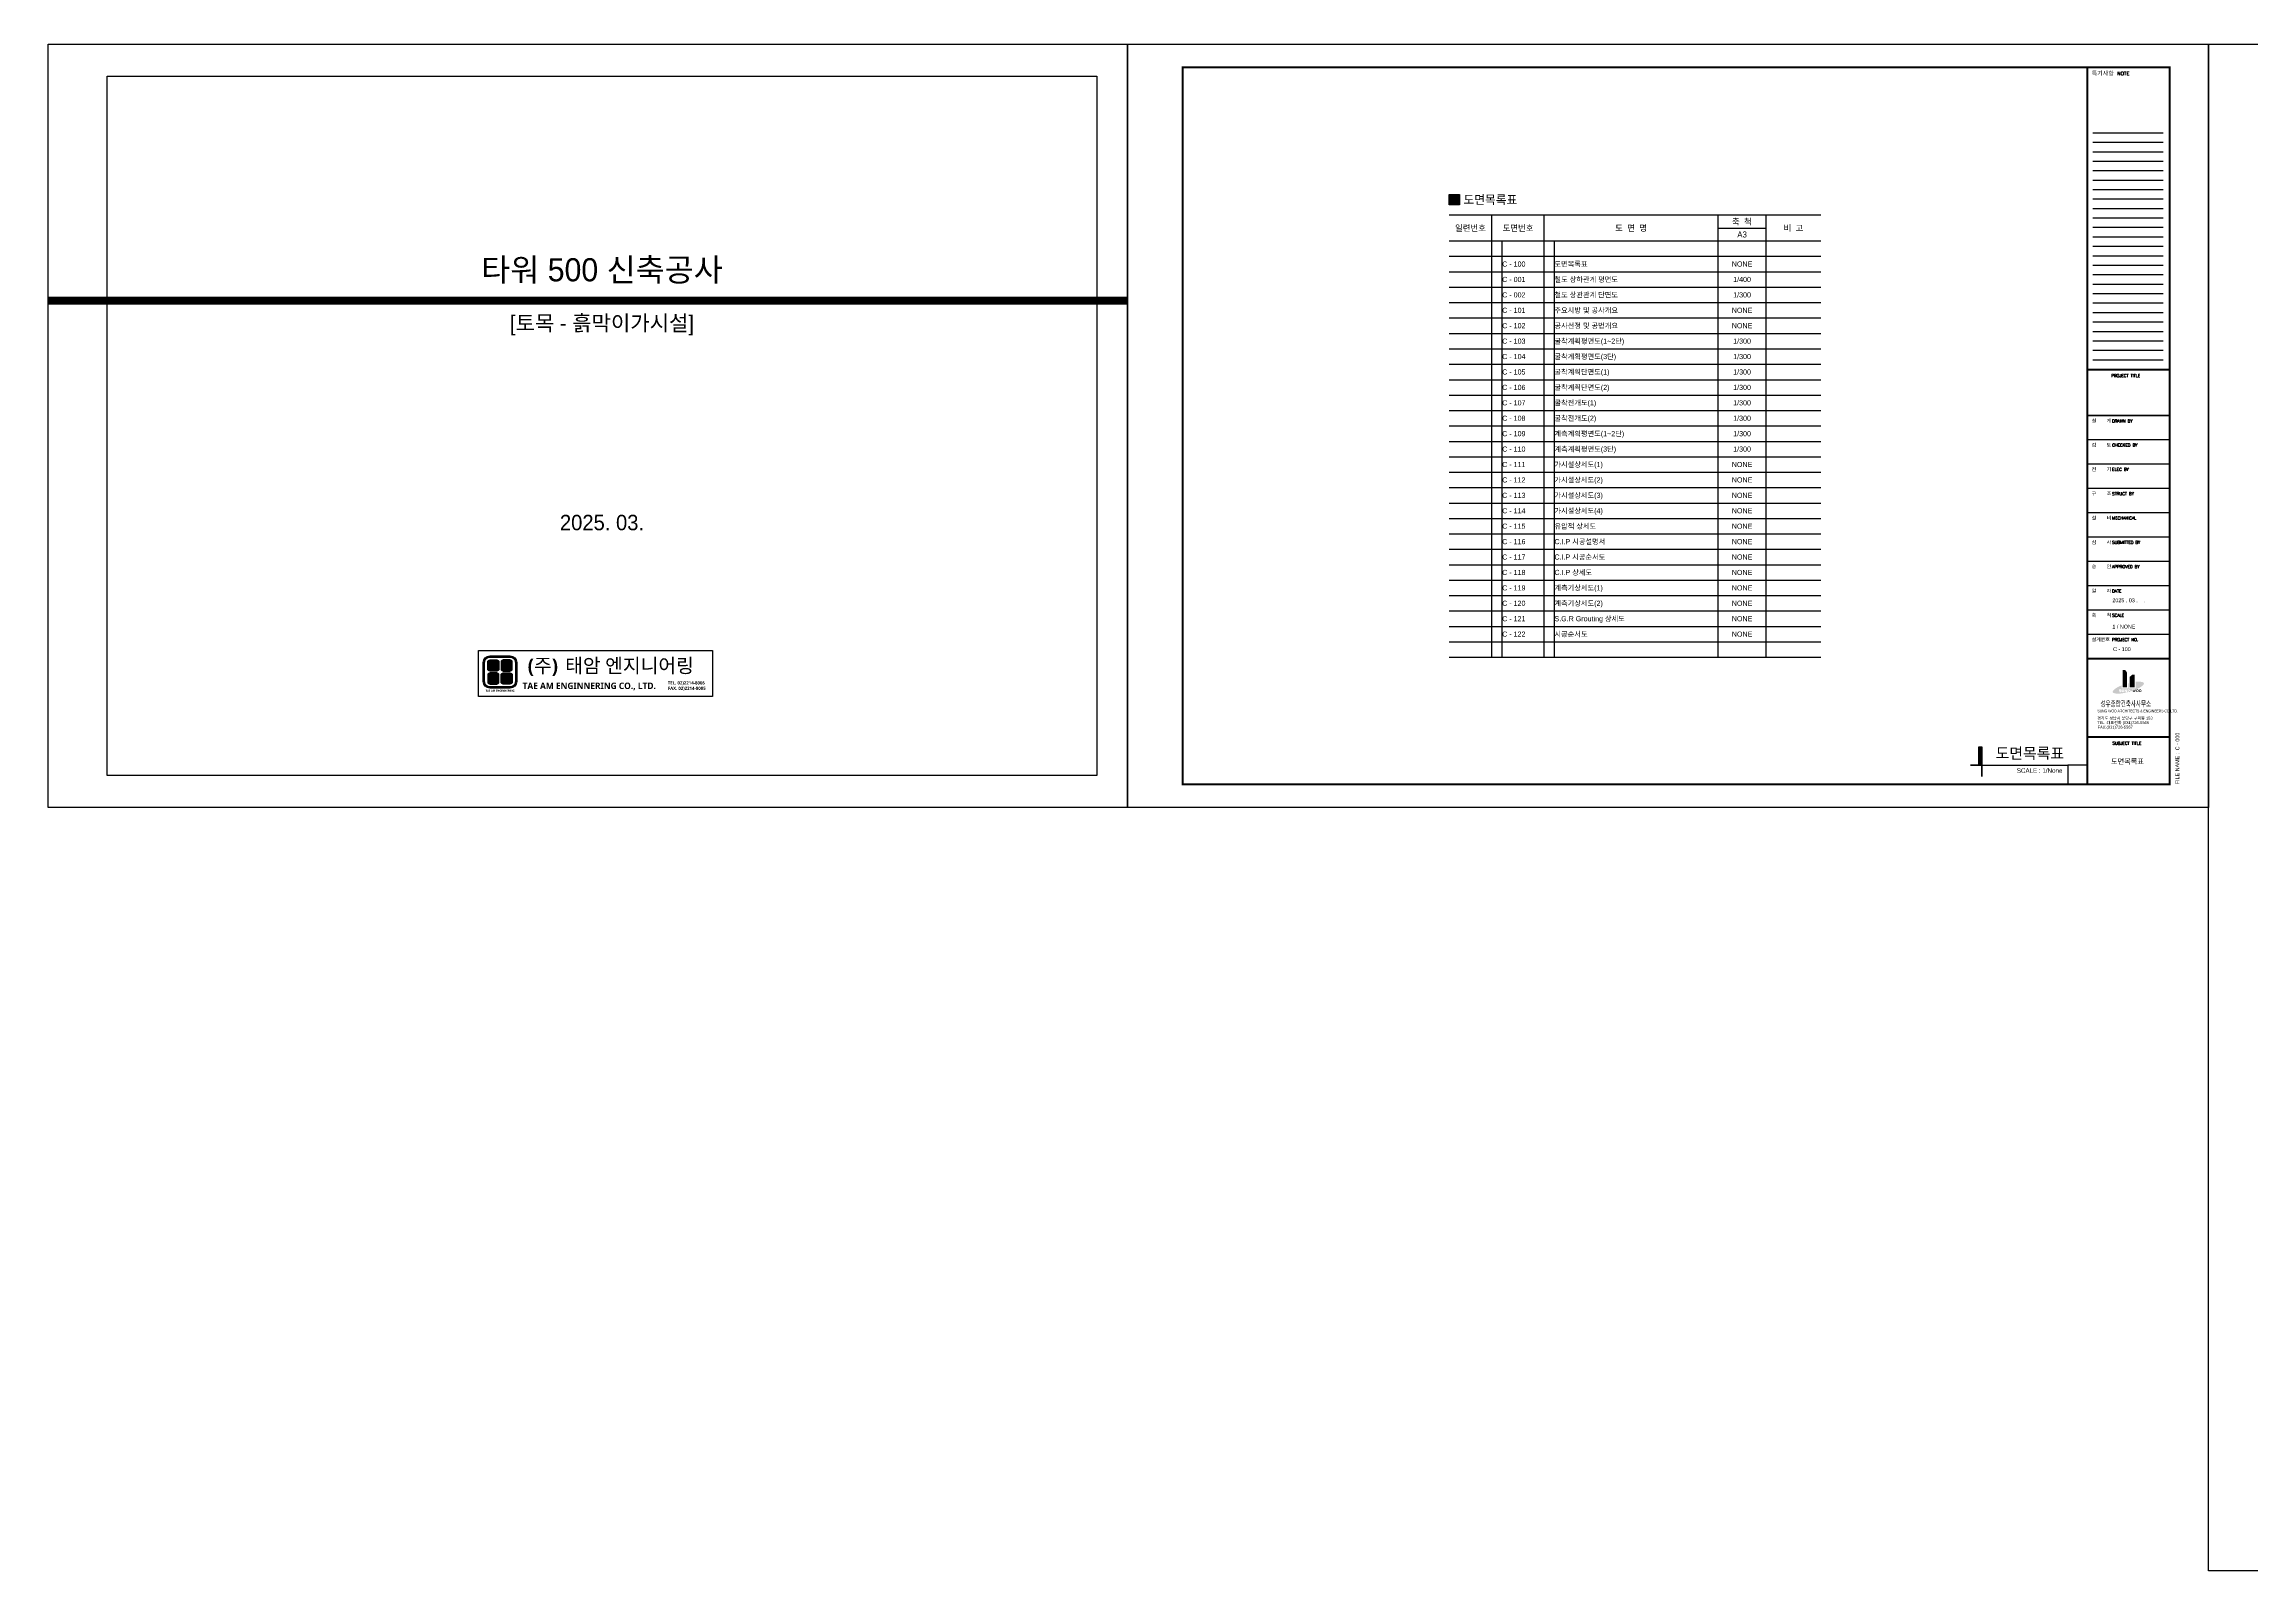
# Model space of a CAD drawing. Header units: millimetres. Extents: x 1073475 to 2890243, y -1340830 to -367733.
# Drawn here: x 1073475 to 1245265, y -486533 to -367733 of the extents above; entities that cross this region are included whole.
import ezdxf
from ezdxf.enums import TextEntityAlignment as Align

# ---------------------------------------------------------------- set-up
doc = ezdxf.new("R2010")
doc.units = ezdxf.units.MM
doc.header["$LTSCALE"] = 50
doc.layers.get('Defpoints').update_dxf_attribs({"color": 151})
for name, color, linetype in [('001dmp-FORM', 7, 'Continuous'), ('003dmp-TIT', 3, 'Continuous'), ('11', 11, 'Continuous'), ('3', 3, 'Continuous'), ('4', 4, 'Continuous'), ('A-SYM', 7, 'Continuous'), ('A-TXT-L', 3, 'Continuous'), ('A-TXT-M', 3, 'Continuous'), ('FORMAT', 2, 'Continuous'), ('HAT', 8, 'Continuous'), ('TEX', 3, 'Continuous'), ('TEXT', 3, 'Continuous'), ('TEXT1', 7, 'Continuous'), ('TITLE-1', 3, 'Continuous'), ('ㄷ형강', 2, 'Continuous'), ('로고', 7, 'Continuous')]:
    doc.layers.add(name, color=color, linetype=linetype)
doc.layers.add('defpoint', color=193, linetype='Continuous', plot=False)
doc.styles.add('RXHG', font='arial.ttf')
doc.styles.add('RXHS', font='SIMPLEX.SHX', dxfattribs={"bigfont": 'WHGTXT.SHX'})
doc.styles.add('돋움', font='')
doc.styles.add('로고', font='malgunbd.ttf')
doc.styles.get('돋움').set_extended_font_data('Dotum')

# ---------------------------------------------------------------- blocks, each defined once
blk = doc.blocks.new('dbox')
at = {"layer": 'HAT'}
h = blk.add_hatch(color=11, dxfattribs=at)
h.paths.add_polyline_path([(77433, 9338), (77433, 10691), (77634, 10691), (77772, 10499), (77772, 9338)])
h.paths.add_polyline_path([(78357, 10329), (78357, 9338), (77980, 9338), (77980, 10162), (78156, 10329)])
h = blk.add_hatch(color=11, dxfattribs=at)
edge = h.paths.add_edge_path()
edge.add_line((78389, 9153), (78400, 9195))
edge.add_line((78400, 9195), (78457, 9195))
edge.add_line((78457, 9195), (78452, 9178))
edge.add_ellipse((77492, 11535), major_axis=(0, 2545), ratio=1, start_angle=202.14575, end_angle=210.59706)
edge.add_ellipse((78218, 10308), major_axis=(0, 1119), ratio=1, start_angle=210.59601, end_angle=228.2714)
edge.add_ellipse((78968, 9639), major_axis=(0, 114), ratio=1, start_angle=228.27786, end_angle=285.87038)
edge.add_ellipse((78968, 9639), major_axis=(0, 114), ratio=1, start_angle=-74.13617, end_angle=-16.54365)
edge.add_ellipse((78682, 8675), major_axis=(0, 1119), ratio=1, start_angle=-16.53888, end_angle=1.1365)
edge.add_ellipse((78710, 7250), major_axis=(0, 2545), ratio=1, start_angle=1.13205, end_angle=6.30579)
edge.add_line((78431, 9779), (78431, 9265))
edge.add_line((78431, 9265), (77906, 9265))
edge.add_line((77906, 9265), (77906, 9679))
edge.add_ellipse((79084, 5053), major_axis=(-53, 4773), ratio=1, start_angle=13.63978, end_angle=14.40005)
edge.add_line((77845, 9663), (77845, 9265))
edge.add_line((77845, 9265), (77360, 9265))
edge.add_line((77360, 9265), (77360, 9504))
edge.add_ellipse((79084, 5053), major_axis=(-54, 4773), ratio=1, start_angle=20.5246, end_angle=21.42921)
edge.add_ellipse((78246, 7118), major_axis=(1, 2545), ratio=1, start_angle=22.09966, end_angle=30.61589)
edge.add_ellipse((77521, 8345), major_axis=(0, 1119), ratio=1, start_angle=30.59612, end_angle=48.27151)
edge.add_ellipse((76770, 9014), major_axis=(0, 114), ratio=1, start_angle=48.27498, end_angle=105.86751)
edge.add_ellipse((76770, 9014), major_axis=(0, 114), ratio=1, start_angle=105.85778, end_angle=163.4503)
edge.add_ellipse((77057, 9978), major_axis=(0, 1119), ratio=1, start_angle=163.45499, end_angle=181.13038)
edge.add_ellipse((77028, 11403), major_axis=(0, 2545), ratio=1, start_angle=181.13636, end_angle=189.65259)
edge.add_ellipse((76655, 13600), major_axis=(1, 4773), ratio=1, start_angle=189.65565, end_angle=194.72387)
edge.add_ellipse((77757, 8815), major_axis=(0, 201), ratio=1, start_angle=-33.1522, end_angle=-28.66311)
edge.add_ellipse((77876, 9033), major_axis=(0, 46.8), ratio=1, start_angle=127.97322, end_angle=151.12117, ccw=False)
edge.add_ellipse((-198308, -206946), major_axis=(272663, 220334), ratio=0.9999999, start_angle=-0.91538, end_angle=-0.91145)
edge.add_ellipse((77863, 9053), major_axis=(0, 49), ratio=1, start_angle=104.03629, end_angle=128.0489, ccw=False)
edge.add_ellipse((77668, 9004), major_axis=(0, 153), ratio=1, start_angle=-76.08998, end_angle=-70.28749)
edge.add_ellipse((77873, 9078), major_axis=(0, 65.1), ratio=1, start_angle=89.33612, end_angle=109.77975, ccw=False)
edge.add_ellipse((77638, 9080), major_axis=(0, 170), ratio=1, start_angle=269.39254, end_angle=274.55697)
edge.add_ellipse((77867, 9099), major_axis=(0, 60.4), ratio=1, start_angle=75.19941, end_angle=94.52888, ccw=False)
edge.add_ellipse((77687, 9146), major_axis=(0, 126), ratio=1, start_angle=255.38151, end_angle=261.38389)
edge.add_ellipse((77871, 9118), major_axis=(0, 59.9), ratio=1, start_angle=424.09302, end_angle=441.18441, ccw=False)
edge.add_ellipse((78586, 8771), major_axis=(12, 855), ratio=1, start_angle=423.73232, end_angle=424.89882, ccw=False)
edge.add_ellipse((77873, 9135), major_axis=(-0.1, 54.6), ratio=1, start_angle=405.77633, end_angle=422.85172, ccw=False)
edge.add_ellipse((77243, 9746), major_axis=(21, 823), ratio=1, start_angle=227.3729, end_angle=228.31467)
edge.add_ellipse((77879, 9149), major_axis=(-0.1, 48.7), ratio=1, start_angle=391.37895, end_angle=406.71584, ccw=False)
edge.add_ellipse((80059, 5590), major_axis=(871, 4132), ratio=1, start_angle=403.17743, end_angle=403.38991, ccw=False)
edge.add_ellipse((77890, 9161), major_axis=(0.2, 45), ratio=1, start_angle=377.16985, end_angle=391.5723, ccw=False)
edge.add_ellipse((77923, 9052), major_axis=(0, 159), ratio=1, start_angle=360.49314, end_angle=376.84703, ccw=False)
edge.add_ellipse((77922, 9120), major_axis=(0, 90.2), ratio=1, start_angle=273.76468, end_angle=360.51507, ccw=False)
edge.add_line((78012, 9126), (77963, 9126))
edge.add_ellipse((78018, 9158), major_axis=(0, 63.9), ratio=1, start_angle=102.41382, end_angle=119.80768, ccw=False)
edge.add_ellipse((77951, 9143), major_axis=(-3.78, 3.78), ratio=1, start_angle=237.40671, end_angle=277.46827)
edge.add_ellipse((78051, 9274), major_axis=(-1, 160), ratio=1, start_angle=135.44574, end_angle=142.1938, ccw=False)
edge.add_ellipse((77937, 9157), major_axis=(-2.8, 2.8), ratio=1, start_angle=-89.27979, end_angle=-50.76183)
edge.add_ellipse((77917, 8964), major_axis=(0, 198), ratio=1, start_angle=-5.75604, end_angle=4.1965)
edge.add_ellipse((77905, 9138), major_axis=(0, 23.5), ratio=1, start_angle=4.16397, end_angle=54.24834)
edge.add_ellipse((78033, 9045), major_axis=(0, 182), ratio=1, start_angle=54.34106, end_angle=64.37171)
edge.add_ellipse((77916, 9102), major_axis=(0.1, 51.8), ratio=1, start_angle=64.36733, end_angle=86.88615)
edge.add_ellipse((77997, 9097), major_axis=(0, 133), ratio=1, start_angle=86.82838, end_angle=111.31775)
edge.add_ellipse((77916, 9065), major_axis=(0, 46), ratio=1, start_angle=111.28668, end_angle=179.01186)
edge.add_ellipse((77916, 9070), major_axis=(0, 50.3), ratio=1, start_angle=179.04766, end_angle=257.49529)
edge.add_line((77965, 9059), (77912, 9059))
edge.add_line((77912, 9059), (77912, 9106))
edge.add_line((77912, 9106), (78016, 9106))
edge.add_line((78016, 9106), (78016, 9025))
edge.add_ellipse((76569, 13866), major_axis=(-11, 5052), ratio=1, start_angle=196.51434, end_angle=198.75655)
edge.add_line((78204, 9085), (78172, 9195))
edge.add_line((78172, 9195), (78229, 9195))
edge.add_line((78229, 9195), (78254, 9103))
edge.add_ellipse((76655, 13600), major_axis=(-56, 4773), ratio=1, start_angle=198.905, end_angle=199.07854)
edge.add_line((78267, 9108), (78284, 9195))
edge.add_line((78284, 9195), (78342, 9195))
edge.add_line((78342, 9195), (78354, 9140))
edge.add_ellipse((76655, 13600), major_axis=(-90, 4772), ratio=1, start_angle=199.77228, end_angle=200.219)
h.paths.add_polyline_path([(77775, 9195), (77717, 9195), (77717, 9075), (77642, 9195), (77587, 9195), (77587, 8972), (77643, 8972), (77643, 9098), (77720, 8972), (77775, 8972)], flags=16)
edge = h.paths.add_edge_path(flags=16)
edge.add_line((77487, 9202), (77487, 9053))
edge.add_ellipse((77453, 9053), major_axis=(0, 33.6), ratio=1, start_angle=179.63205, end_angle=270.23961, ccw=False)
edge.add_ellipse((77453, 9053), major_axis=(0, 33.6), ratio=1, start_angle=89.65399, end_angle=180.26156, ccw=False)
edge.add_line((77419, 9053), (77419, 9202))
edge.add_line((77419, 9202), (77365, 9202))
edge.add_line((77365, 9202), (77365, 9047))
edge.add_ellipse((77439, 9049), major_axis=(0, 73.9), ratio=1, start_angle=91.62143, end_angle=151.65612)
edge.add_ellipse((77453, 9080), major_axis=(0, 108), ratio=1, start_angle=153.13176, end_angle=180.07033)
edge.add_ellipse((77453, 9080), major_axis=(0, 108), ratio=1, start_angle=179.97343, end_angle=206.91201)
edge.add_ellipse((77467, 9049), major_axis=(0, 73.7), ratio=1, start_angle=208.41656, end_angle=268.45125)
edge.add_line((77541, 9047), (77541, 9202))
edge.add_line((77541, 9202), (77487, 9202))
edge = h.paths.add_edge_path(flags=16)
edge.add_line((77279, 9104), (77218, 9119))
edge.add_ellipse((77223, 9134), major_axis=(0, 15.5), ratio=1, start_angle=20.86241, end_angle=163.74287, ccw=False)
edge.add_ellipse((77239, 9103), major_axis=(0, 49.9), ratio=1, start_angle=340.66039, end_angle=385.41453, ccw=False)
edge.add_ellipse((77246, 9126), major_axis=(0, 25.8), ratio=1, start_angle=255.14866, end_angle=339.5497, ccw=False)
edge.add_line((77271, 9120), (77326, 9120))
edge.add_ellipse((77250, 9124), major_axis=(0, 75.8), ratio=1, start_angle=266.55555, end_angle=353.45548)
edge.add_ellipse((77237, 9076), major_axis=(0, 126), ratio=1, start_angle=-10.00388, end_angle=18.56131)
edge.add_ellipse((77217, 9130), major_axis=(0, 67.6), ratio=1, start_angle=17.08716, end_angle=163.24438)
edge.add_line((77197, 9066), (77262, 9050))
edge.add_ellipse((77259, 9035), major_axis=(0, 15.9), ratio=1, start_angle=218.24348, end_angle=346.16871, ccw=False)
edge.add_ellipse((77238, 9068), major_axis=(0, 54.8), ratio=1, start_angle=165.503, end_angle=213.59299, ccw=False)
edge.add_ellipse((77228, 9041), major_axis=(0, 26.2), ratio=1, start_angle=74.99155, end_angle=171.41272, ccw=False)
edge.add_line((77203, 9048), (77146, 9048))
edge.add_ellipse((77226, 9045), major_axis=(0, 80.6), ratio=1, start_angle=88.40662, end_angle=171.85525)
edge.add_ellipse((77237, 9061), major_axis=(0, 97.8), ratio=1, start_angle=166.80632, end_angle=184.41011)
edge.add_ellipse((77246, 9060), major_axis=(0, 96.2), ratio=1, start_angle=179.64839, end_angle=218.73001)
edge.add_ellipse((77262, 9040), major_axis=(0, 70.5), ratio=1, start_angle=218.10449, end_angle=286.34765)
edge.add_ellipse((77268, 9040), major_axis=(0, 64.6), ratio=1, start_angle=-72.251, end_angle=-9.24795)
h = blk.add_hatch(color=11, dxfattribs=at)
edge = h.paths.add_edge_path()
edge.add_line((78008, 9023), (77879, 8986))
edge.add_ellipse((77911, 9057), major_axis=(0, 77.8), ratio=1, start_angle=155.03594, end_angle=230.62664)
edge.add_line((77972, 9008), (77982, 8984))
edge.add_line((77982, 8984), (78008, 8984))
edge.add_line((78008, 8984), (78008, 9023))
h = blk.add_hatch(color=11, dxfattribs=at)
h.paths.add_polyline_path([(78443, 9175), (78397, 9156), (78367, 9042), (78347, 9137), (78276, 9111), (78262, 9042), (78247, 9100), (78211, 9088), (78243, 8979), (78282, 8979), (78314, 9120), (78347, 8979), (78386, 8979)])
edge = h.paths.add_edge_path()
edge.add_ellipse((78571, 9096), major_axis=(0, 95.8), ratio=1, start_angle=-76.32675, end_angle=77.65075)
edge.add_ellipse((78604, 9083), major_axis=(0, 131), ratio=1, start_angle=75.19386, end_angle=89.61155)
edge.add_ellipse((78604, 9084), major_axis=(0, 131), ratio=1, start_angle=90.39035, end_angle=104.80803)
edge.add_ellipse((78571, 9072), major_axis=(0, 95.8), ratio=1, start_angle=102.35608, end_angle=256.33358)
edge.add_ellipse((78529, 9083), major_axis=(0, 139), ratio=1, start_angle=255.68401, end_angle=270.10169)
edge.add_ellipse((78529, 9084), major_axis=(0, 139), ratio=1, start_angle=269.89823, end_angle=284.31591)
edge = h.paths.add_edge_path(flags=16)
edge.add_ellipse((78524, 9084), major_axis=(0, 101), ratio=1, start_angle=269.91321, end_angle=296.85725)
edge.add_ellipse((78571, 9108), major_axis=(0, 47.9), ratio=1, start_angle=-63.63485, end_angle=66.48331)
edge.add_ellipse((78612, 9083), major_axis=(0, 96), ratio=1, start_angle=62.50271, end_angle=89.44675)
edge.add_ellipse((78612, 9085), major_axis=(0, 96), ratio=1, start_angle=90.55324, end_angle=117.49729)
edge.add_ellipse((78571, 9059), major_axis=(0, 47.9), ratio=1, start_angle=113.5185, end_angle=243.63665)
edge.add_ellipse((78524, 9083), major_axis=(0, 101), ratio=1, start_angle=243.13124, end_angle=270.07528)
edge = h.paths.add_edge_path()
edge.add_ellipse((78792, 9096), major_axis=(0, 95.8), ratio=1, start_angle=-76.32673, end_angle=77.65076)
edge.add_ellipse((78825, 9083), major_axis=(0, 131), ratio=1, start_angle=75.18482, end_angle=89.6025)
edge.add_ellipse((78825, 9084), major_axis=(0, 131), ratio=1, start_angle=90.372, end_angle=104.78969)
edge.add_ellipse((78792, 9072), major_axis=(0, 95.8), ratio=1, start_angle=102.35607, end_angle=256.33357)
edge.add_ellipse((78750, 9083), major_axis=(0, 139), ratio=1, start_angle=255.65083, end_angle=270.06851)
edge.add_ellipse((78750, 9084), major_axis=(0, 139), ratio=1, start_angle=269.93139, end_angle=284.34907)
edge = h.paths.add_edge_path(flags=16)
edge.add_ellipse((78746, 9084), major_axis=(0, 101), ratio=1, start_angle=269.93501, end_angle=296.87905)
edge.add_ellipse((78792, 9108), major_axis=(0, 47.9), ratio=1, start_angle=-63.6271, end_angle=66.49105)
edge.add_ellipse((78834, 9083), major_axis=(0, 96), ratio=1, start_angle=62.50369, end_angle=89.44773)
edge.add_ellipse((78834, 9085), major_axis=(0, 96), ratio=1, start_angle=90.55228, end_angle=117.49632)
edge.add_ellipse((78792, 9059), major_axis=(0, 47.9), ratio=1, start_angle=113.51075, end_angle=243.62891)
edge.add_ellipse((78746, 9083), major_axis=(0, 101), ratio=1, start_angle=243.13351, end_angle=270.07756)
at = {"layer": '11'}
for p, q in [((4288, 57600), (81088, 57600)), ((4288, 1800), (4288, 57600)), ((81088, 57600), (81088, 1800)), ((81088, 1800), (4288, 1800))]:
    blk.add_line(p, q, dxfattribs=at)
at = {"layer": '11', "const_width": 150}
blk.add_lwpolyline([(81088, 1800), (4288, 1800), (4288, 57600), (81088, 57600)], close=True, dxfattribs=at)
for points in [[(74675, 57600), (74675, 1800)], [(81088, 34076), (74675, 34076)], [(81088, 30501), (74675, 30501)], [(81088, 11577), (74675, 11577)], [(81088, 5480), (74675, 5480)]]:
    blk.add_lwpolyline(points, dxfattribs=at)
at = {"layer": '3'}
for p, q in [((81088, 28609), (74675, 28609)), ((81088, 26717), (74675, 26717)), ((81088, 24824), (74675, 24824)), ((81088, 22932), (74675, 22932)), ((81088, 21039), (74675, 21039)), ((81088, 19147), (74675, 19147)), ((81088, 17255), (74675, 17255)), ((81088, 15362), (74675, 15362)), ((81088, 13470), (74675, 13470))]:
    blk.add_line(p, q, dxfattribs=at)
at = {"layer": '4'}
for p, q in [((80586, 52479), (75119, 52479)), ((80586, 51743), (75119, 51743)), ((80586, 51007), (75119, 51007)), ((80586, 50271), (75119, 50271)), ((80586, 49536), (75119, 49536)), ((80586, 48800), (75119, 48800)), ((80586, 48064), (75119, 48064)), ((80586, 47328), (75119, 47328)), ((80586, 46592), (75119, 46592)), ((80586, 45856), (75119, 45856)), ((80586, 45120), (75119, 45120)), ((80586, 44384), (75119, 44384)), ((80586, 43648), (75119, 43648)), ((80586, 42912), (75119, 42912)), ((80586, 42176), (75119, 42176)), ((80586, 41440), (75119, 41440)), ((80586, 40704), (75119, 40704)), ((80586, 39968), (75119, 39968)), ((80586, 39232), (75119, 39232)), ((80586, 38497), (75119, 38497)), ((80586, 37761), (75119, 37761)), ((80586, 37025), (75119, 37025)), ((80586, 36289), (75119, 36289)), ((80586, 35553), (75119, 35553)), ((80586, 34817), (75119, 34817))]:
    blk.add_line(p, q, dxfattribs=at)
at = {"layer": 'TEXT', "color": 7}
for p, q in [((0, 59400), (84100, 59400)), ((0, 0), (0, 59400)), ((84100, 59400), (84100, 0)), ((84100, 0), (0, 0))]:
    blk.add_line(p, q, dxfattribs=at)
at = {"layer": 'TEX', "color": 7, "linetype": 'Continuous', "style": 'RXHG', "width": 1}
blk.add_text('FILE NAME : ', height=300, rotation=90, dxfattribs=at).set_placement((81831, 1813))
at = {"layer": 'TEX', "color": 6, "linetype": 'Continuous', "style": 'RXHG', "width": 1}
for tag, p in [('일자', (76628, 15972)), ('축척', (76628, 13925)), ('설계번호', (76684, 12170))]:
    blk.add_attdef(tag, p, '', height=300, dxfattribs=at)
at = {"layer": 'TEX', "color": 7, "linetype": 'Continuous', "style": 'RXHG', "width": 1}
blk.add_attdef('파일명', (81840, 4453), '', height=300, rotation=90, dxfattribs=at)
at = {"layer": 'TEX', "linetype": 'Continuous', "style": 'RXHG', "width": 1}
for tag, p in [('도면명-1', (77799, 3389)), ('도면명-2', (77799, 2662))]:
    blk.add_attdef(tag, text='', height=400, dxfattribs=at).set_placement(p, align=Align.CENTER)
at = {"layer": 'TEXT1'}
for s, height, style, width, p in [('특기사항', 334.3, 'RXHS', 1, (75018, 56940)), ('NOTE', 278.6, 'RXHS', 1, (77005, 56974)), ('PROJECT TITLE', 231.29, 'RXHS', 1, (76539, 33488)), ('설    계', 273.3, 'RXHS', 1, (75018, 29943)), ('DRAWN BY', 231.3, 'RXHS', 1, (76609, 29956)), ('검    토', 273.3, 'RXHS', 1, (75018, 28050)), ('CHECKED BY', 231.3, 'RXHS', 1, (76609, 28085)), ('전    기', 273.3, 'RXHS', 1, (75018, 26158)), ('ELEC BY', 231.3, 'RXHS', 1, (76609, 26192)), ('구    조', 273.3, 'RXHS', 1, (75018, 24266)), ('STRUCT BY', 231.3, 'RXHS', 1, (76609, 24300)), ('설    비', 273.3, 'RXHS', 1, (75018, 22373)), ('MECHANICAL', 231.3, 'RXHS', 1, (76609, 22407)), ('심    사', 273.3, 'RXHS', 1, (75018, 20481)), ('SUBMITTED BY', 231.29, 'RXHS', 1, (76609, 20515)), ('승    인', 273.3, 'RXHS', 1, (75018, 18588)), ('APPROVED BY', 231.29, 'RXHS', 1, (76609, 18623)), ('일    자', 273.3, 'RXHS', 1, (75018, 16696)), ('DATE', 231.3, 'RXHS', 1, (76609, 16730)), ('축    척', 273.3, 'RXHS', 1, (75018, 14804)), ('SCALE', 231.3, 'RXHS', 1, (76609, 14838)), ('설계번호', 273.3, 'RXHS', 1, (75018, 12911)), ('PROJECT NO.', 231.29, 'RXHS', 1, (76598, 12945)), ('성우종합건축사사무소', 450, 'RXHG', 0.68, (75702, 7851)), ('SUBJECT TITLE', 231.29, 'RXHS', 1, (76628, 4888))]:
    blk.add_text(s, height=height, dxfattribs=dict(at, style=style, width=width)).set_placement(p)
at = {"layer": 'TEXT1', "color": 4, "style": 'RXHG'}
for s, width, p in [('경기도 성남시 분당구 구미동 153', 1, (75450, 6838)), ('SUNG WOO ARCHITECTS & ENGINEERS CO.LTD.', 0.68, (75467, 7400)), ('TEL :대표전화 (031)726-5566', 1, (75454, 6489)), ('FAX:(031)726-5567', 1, (75481, 6139))]:
    blk.add_text(s, height=222.88, dxfattribs=dict(at, width=width)).set_placement(p)
blk = doc.blocks.new('43243453453')
at = {"layer": 'FORMAT', "color": 7}
blk.add_lwpolyline([(0, 0), (84000, 0), (84000, -59400), (0, -59400)], close=True, dxfattribs=at)
blk = doc.blocks.new('A$C04CB29F9')
h = blk.add_hatch(color=250)
edge = h.paths.add_edge_path(flags=16)
edge.add_line((-6636, -2833), (-8236, -2833))
edge.add_arc((-8236, -2433), 400, 180, 270, ccw=False)
edge.add_line((-8636, -2433), (-8636, -933))
edge.add_arc((-8236, -933), 400, 90, 180, ccw=False)
edge.add_line((-8236, -533), (-6636, -533))
edge.add_arc((-6636, -933), 400, 0, 90, ccw=False)
edge.add_line((-6236, -933), (-6236, -2433))
edge.add_arc((-6636, -2433), 400, -90, 0, ccw=False)
edge = h.paths.add_edge_path()
edge.add_line((-6636, -2933), (-8236, -2933))
edge.add_arc((-8236, -2433), 500, 180, 270, ccw=False)
edge.add_line((-8736, -2433), (-8736, -933))
edge.add_arc((-8236, -933), 500, 90, 180, ccw=False)
edge.add_line((-8236, -433), (-6636, -433))
edge.add_arc((-6636, -933), 500, 0, 90, ccw=False)
edge.add_line((-6136, -933), (-6136, -2433))
edge.add_arc((-6636, -2433), 500, -90, 0, ccw=False)
for color, points in [(252, [(-7551, -913, 0.4142136), (-7691, -773), (-8211, -773, 0.4142136), (-8351, -913), (-8351, -1438, 0.4142136), (-8211, -1578), (-7691, -1578, 0.4142136), (-7551, -1438)]), (252, [(-7321, -913), (-7321, -1438, 0.4142136), (-7181, -1578), (-6661, -1578, 0.4142136), (-6521, -1438), (-6521, -913, 0.4142136), (-6661, -773), (-7181, -773, 0.4142136)]), (252, [(-7551, -2453), (-7551, -1928, 0.4142136), (-7691, -1788), (-8211, -1788, 0.4142136), (-8351, -1928), (-8351, -2453, 0.4142136), (-8211, -2593), (-7691, -2593, 0.4142136)]), (253, [(-7321, -2453, 0.4142136), (-7181, -2593), (-6661, -2593, 0.4142136), (-6521, -2453), (-6521, -1928, 0.4142136), (-6661, -1788), (-7181, -1788, 0.4142136), (-7321, -1928)])]:
    blk.add_hatch(color=color).paths.add_polyline_path(points)
at = {"layer": '로고'}
h = blk.add_hatch(color=250, dxfattribs=at)
h.paths.add_polyline_path([(-7691, -738), (-8211, -738, 0.4142136), (-8386, -913), (-8386, -1438, 0.4142136), (-8211, -1613), (-7691, -1613, 0.4142136), (-7516, -1438), (-7516, -913, 0.4142136)])
h.paths.add_polyline_path([(-7551, -1438), (-7551, -913, 0.4142136), (-7691, -773), (-8211, -773, 0.4142136), (-8351, -913), (-8351, -1438, 0.4142136), (-8211, -1578), (-7691, -1578, 0.4142136)], flags=16)
h = blk.add_hatch(color=250, dxfattribs=at)
h.paths.add_polyline_path([(-7356, -913), (-7356, -1438, 0.4142136), (-7181, -1613), (-6661, -1613, 0.4142136), (-6486, -1438), (-6486, -913, 0.4142136), (-6661, -738), (-7181, -738, 0.4142136)])
h.paths.add_polyline_path([(-7181, -1578), (-6661, -1578, 0.4142136), (-6521, -1438), (-6521, -913, 0.4142136), (-6661, -773), (-7181, -773, 0.4142136), (-7321, -913), (-7321, -1438, 0.4142136)], flags=16)
h = blk.add_hatch(color=250, dxfattribs=at)
h.paths.add_polyline_path([(-7516, -2453), (-7516, -1928, 0.4142136), (-7691, -1753), (-8211, -1753, 0.4142136), (-8386, -1928), (-8386, -2453, 0.4142136), (-8211, -2628), (-7691, -2628, 0.4142136)])
h.paths.add_polyline_path([(-7691, -1788), (-8211, -1788, 0.4142136), (-8351, -1928), (-8351, -2453, 0.4142136), (-8211, -2593), (-7691, -2593, 0.4142136), (-7551, -2453), (-7551, -1928, 0.4142136)], flags=16)
h = blk.add_hatch(color=250, dxfattribs=at)
h.paths.add_polyline_path([(-7181, -2628), (-6661, -2628, 0.4142136), (-6486, -2453), (-6486, -1928, 0.4142136), (-6661, -1753), (-7181, -1753, 0.4142136), (-7356, -1928), (-7356, -2453, 0.4142136)])
h.paths.add_polyline_path([(-7321, -1928), (-7321, -2453, 0.4142136), (-7181, -2593), (-6661, -2593, 0.4142136), (-6521, -2453), (-6521, -1928, 0.4142136), (-6661, -1788), (-7181, -1788, 0.4142136)], flags=16)
at = {"color": 255}
blk.add_lwpolyline([(-9100, -3600), (-9100, 0), (9100, 0), (9100, -3600)], close=True, dxfattribs=at)
at = {"color": 250}
for points in [[(-6636, -2933), (-8236, -2933, -0.4142136), (-8736, -2433), (-8736, -933, -0.4142136), (-8236, -433), (-6636, -433, -0.4142136), (-6136, -933), (-6136, -2433, -0.4142136)], [(-6636, -2833), (-8236, -2833, -0.4142136), (-8636, -2433), (-8636, -933, -0.4142136), (-8236, -533), (-6636, -533, -0.4142136), (-6236, -933), (-6236, -2433, -0.4142136)]]:
    blk.add_lwpolyline(points, format="xyb", close=True, dxfattribs=at)
at = {"layer": '로고', "color": 250}
for points in [[(-7691, -1613), (-8211, -1613, -0.4142136), (-8386, -1438), (-8386, -913, -0.4142136), (-8211, -738), (-7691, -738, -0.4142136), (-7516, -913), (-7516, -1438, -0.4142136)], [(-7691, -1578), (-8211, -1578, -0.4142136), (-8351, -1438), (-8351, -913, -0.4142136), (-8211, -773), (-7691, -773, -0.4142136), (-7551, -913), (-7551, -1438, -0.4142136)], [(-7181, -1613), (-6661, -1613, 0.4142136), (-6486, -1438), (-6486, -913, 0.4142136), (-6661, -738), (-7181, -738, 0.4142136), (-7356, -913), (-7356, -1438, 0.4142136)], [(-7181, -1578), (-6661, -1578, 0.4142136), (-6521, -1438), (-6521, -913, 0.4142136), (-6661, -773), (-7181, -773, 0.4142136), (-7321, -913), (-7321, -1438, 0.4142136)], [(-7691, -1753), (-8211, -1753, 0.4142136), (-8386, -1928), (-8386, -2453, 0.4142136), (-8211, -2628), (-7691, -2628, 0.4142136), (-7516, -2453), (-7516, -1928, 0.4142136)], [(-7691, -1788), (-8211, -1788, 0.4142136), (-8351, -1928), (-8351, -2453, 0.4142136), (-8211, -2593), (-7691, -2593, 0.4142136), (-7551, -2453), (-7551, -1928, 0.4142136)], [(-7181, -1753), (-6661, -1753, -0.4142136), (-6486, -1928), (-6486, -2453, -0.4142136), (-6661, -2628), (-7181, -2628, -0.4142136), (-7356, -2453), (-7356, -1928, -0.4142136)], [(-7181, -1788), (-6661, -1788, -0.4142136), (-6521, -1928), (-6521, -2453, -0.4142136), (-6661, -2593), (-7181, -2593, -0.4142136), (-7321, -2453), (-7321, -1928, -0.4142136)]]:
    blk.add_lwpolyline(points, format="xyb", close=True, dxfattribs=at)
at = {"color": 7, "style": '로고'}
for s, p in [('(주)', (-2926, -1740)), ('태암', (397, -1740))]:
    blk.add_text(s, height=1100, dxfattribs=at).set_placement(p, align=Align.RIGHT)
for s, height, p in [('엔지니어링', 1100, (747, -1740)), ('TAE AM ENGINNERING CO., LTD.', 500, (-5679, -3010)), ('TEL. 02)2214-8006', 250, (5627, -2656)), ('FAX. 02)2214-8005', 250, (5627, -3076))]:
    blk.add_text(s, height=height, dxfattribs=at).set_placement(p)
blk.add_text('TAE AM ENGINNERING', height=150, dxfattribs=at).set_placement((-7436, -3139), align=Align.MIDDLE)

msp = doc.modelspace()

# ---------------------------------------------------------------- hatches: boundary and pattern name
at = {"layer": '003dmp-TIT'}
msp.add_hatch(color=3, dxfattribs=at).paths.add_polyline_path([(1182798, -379442.2), (1183598, -379442.2), (1183598, -380242.2), (1182798, -380242.2)])
at = {"layer": 'A-SYM'}
msp.add_hatch(color=2, dxfattribs=at).paths.add_polyline_path([(1224254.3, -422418.9), (1224028, -422418.9), (1224028, -423833.1), (1224254.3, -423833.1)])

# ---------------------------------------------------------------- linework, layer by layer
at = {"layer": '001dmp-FORM', "color": 3}
for p, q in [((1211731.3, -381042.2), (1182798, -381042.2)), ((1182798, -383042.2), (1211731.3, -383042.2)), ((1182798, -415442.2), (1211731.3, -415442.2))]:
    msp.add_line(p, q, dxfattribs=at)
at = {"layer": '001dmp-FORM'}
for p, q in [((1186131.3, -415442.2), (1186131.3, -381042.2)), ((1190198, -415442.2), (1190198, -381042.2)), ((1203731.3, -415442.2), (1203731.3, -381042.2)), ((1207464.6, -415442.2), (1207464.6, -381042.2))]:
    msp.add_line(p, q, dxfattribs=at)
at = {"layer": '001dmp-FORM', "color": 251}
for p, q in [((1182798, -384242.2), (1211731.3, -384242.2)), ((1182798, -385442.2), (1211731.3, -385442.2)), ((1182798, -386642.2), (1211731.3, -386642.2)), ((1182798, -387842.2), (1211731.3, -387842.2)), ((1182798, -389042.2), (1211731.3, -389042.2)), ((1182798, -390242.2), (1211731.3, -390242.2)), ((1182798, -391442.2), (1211731.3, -391442.2)), ((1182798, -392642.2), (1211731.3, -392642.2)), ((1182798, -393842.2), (1211731.3, -393842.2)), ((1182798, -395042.2), (1211731.3, -395042.2)), ((1182798, -396242.2), (1211731.3, -396242.2)), ((1182798, -397442.2), (1211731.3, -397442.2)), ((1182798, -398642.2), (1211731.3, -398642.2)), ((1182798, -399842.2), (1211731.3, -399842.2)), ((1182798, -401042.2), (1211731.3, -401042.2)), ((1182798, -402242.2), (1211731.3, -402242.2)), ((1182798, -403442.2), (1211731.3, -403442.2)), ((1182798, -404642.2), (1211731.3, -404642.2)), ((1182798, -405842.2), (1211731.3, -405842.2)), ((1182798, -407042.2), (1211731.3, -407042.2)), ((1182798, -408242.2), (1211731.3, -408242.2)), ((1182798, -409442.2), (1211731.3, -409442.2)), ((1182798, -410642.2), (1211731.3, -410642.2)), ((1182798, -411842.2), (1211731.3, -411842.2)), ((1182798, -413042.2), (1211731.3, -413042.2)), ((1182798, -414242.2), (1211731.3, -414242.2))]:
    msp.add_line(p, q, dxfattribs=at)
at = {"layer": '001dmp-FORM'}
msp.add_lwpolyline([(1203731.3, -382042.2), (1207464.6, -382042.2)], dxfattribs=at)
at = {"layer": '003dmp-TIT', "color": 3}
msp.add_lwpolyline([(1182798, -379442.2), (1183598, -379442.2), (1183598, -380242.2), (1182798, -380242.2)], close=True, dxfattribs=at)
at = {"layer": 'A-SYM', "color": 2}
for points in [[(1224028, -423833.1), (1224028, -423833.1), (1223370.4, -423833.1), (1224028, -423833.1), (1224028, -422418.9), (1224254.3, -422418.9), (1224254.3, -423833.1), (1224028, -423833.1), (1230958.1, -423833.1)], [(1223370.4, -423833.1), (1224254.3, -423833.1), (1224254.3, -424716.9), (1224254.3, -423833.1), (1230958.1, -423833.1)]]:
    msp.add_lwpolyline(points, dxfattribs=at)
at = {"layer": 'defpoint'}
msp.add_lwpolyline([(1230958.1, -423833.1), (1230958.1, -425333.1), (1232458.1, -425333.1), (1232458.1, -423833.1), (1230958.1, -423833.1)], dxfattribs=at)
at = {"layer": 'Defpoints'}
for p, q in [((1186931.3, -415442.2), (1186931.3, -383042.2)), ((1190998, -415442.2), (1190998, -383042.2))]:
    msp.add_line(p, q, dxfattribs=at)
at = {"layer": 'FORMAT', "color": 7}
msp.add_lwpolyline([(1078382.7, -370233.1), (1155382.7, -370233.1), (1155382.7, -424633.1), (1078382.7, -424633.1)], close=True, dxfattribs=at)
at = {"layer": 'FORMAT', "color": 250, "const_width": 615.2}
msp.add_lwpolyline([(1157782.7, -387686.6), (1073782.7, -387686.6), (1073782.7, -387686.6)], dxfattribs=at)

# ---------------------------------------------------------------- block references
msp.add_blockref('dbox', (1157782.7, -427133.1)).add_auto_attribs({'설계번호': 'C - 100', '파일명': 'C - 000', '도면명-1': '도면목록표', '일자': '2025 . 03 .    .', '축척': '1 / NONE'})
at = {"xscale": 2, "yscale": 2, "zscale": 2}
msp.add_blockref('dbox', (1241882.7, -486533.1), dxfattribs=at).add_auto_attribs({'설계번호': 'C - 001', '파일명': 'C - 000', '도면명-1': '철도 상하관계 평면도', '일자': '2025 . 03 .    .', '축척': '1 / 400'})
msp.add_blockref('A$C04CB29F9', (1116382.7, -414905.4))
at = {"layer": 'ㄷ형강'}
msp.add_blockref('43243453453', (1073782.7, -367733.1), dxfattribs=at)

# ---------------------------------------------------------------- texts
at = {"layer": '003dmp-TIT', "color": 3, "style": '돋움'}
msp.add_text('도면목록표', height=666.67, dxfattribs=at).set_placement((1183921.3, -379842.2), align=Align.MIDDLE_LEFT)
at = {"layer": 'A-TXT-L', "color": 3, "style": '돋움'}
for s, p in [('축  척', (1205579.9, -381545.6)), ('일련번호', (1184464.6, -382042.2)), ('도면번호', (1188164.6, -382042.2)), ('도  면  명', (1196964.6, -382042.2)), ('A3', (1205598, -382542.2)), ('비  고', (1209598, -382042.2))]:
    msp.add_text(s, height=466.67, dxfattribs=at).set_placement(p, align=Align.MIDDLE_CENTER)
at = {"layer": 'A-TXT-M', "color": 3, "style": '돋움'}
for s, p in [('C - 100', (1186931.3, -384842.2)), ('도면목록표', (1190998, -384842.2)), ('C - 001', (1186931.3, -386042.2)), ('철도 상하관계 평면도', (1190998, -386042.2)), ('C - 002', (1186931.3, -387242.2)), ('C - 101', (1186931.3, -388442.2)), ('철도 상관관계 단면도', (1190998, -387242.2)), ('주요시방 및 공사개요', (1190998, -388442.2)), ('C - 102', (1186931.3, -389642.2)), ('공사선정 및 공법개요', (1190998, -389642.2)), ('C - 103', (1186931.3, -390842.2)), ('굴착계획평면도(1~2단)', (1190998, -390842.2)), ('C - 104', (1186931.3, -392042.2)), ('C - 105', (1186931.3, -393242.2)), ('굴착계획평면도(3단)', (1190998, -392042.2)), ('굴착계획단면도(1)', (1190998, -393242.2)), ('C - 106', (1186931.3, -394442.2)), ('굴착계획단면도(2)', (1190998, -394442.2)), ('C - 107', (1186931.3, -395642.2)), ('C - 108', (1186931.3, -396842.2)), ('굴착전개도(1)', (1190998, -395642.2)), ('굴착전개도(2)', (1190998, -396842.2)), ('C - 109', (1186931.3, -398042.2)), ('계측계획평면도(1~2단)', (1190998, -398042.2)), ('C - 110', (1186931.3, -399242.2)), ('C - 111', (1186931.3, -400442.2)), ('계측계획평면도(3단)', (1190998, -399242.2)), ('가시설상세도(1)', (1190998, -400442.2)), ('C - 112', (1186931.3, -401642.2)), ('가시설상세도(2)', (1190998, -401642.2)), ('C - 113', (1186931.3, -402842.2)), ('가시설상세도(3)', (1190998, -402842.2)), ('C - 114', (1186931.3, -404042.2)), ('C - 115', (1186931.3, -405242.2)), ('유압잭 상세도', (1190998, -405242.2)), ('가시설상세도(4)', (1190998, -404042.2)), ('C - 116', (1186931.3, -406442.2)), ('C.I.P 시공설명서', (1190998, -406442.2)), ('C - 117', (1186931.3, -407642.2)), ('C - 118', (1186931.3, -408842.2)), ('C.I.P 시공순서도', (1190998, -407642.2)), ('C.I.P 상세도', (1190998, -408842.2)), ('C - 119', (1186931.3, -410042.2)), ('계측기상세도(1)', (1190998, -410042.2)), ('C - 120', (1186931.3, -411242.2)), ('C - 121', (1186931.3, -412442.2)), ('S.G.R Grouting 상세도', (1190998, -412442.2)), ('계측기상세도(2)', (1190998, -411242.2)), ('C - 122', (1186931.3, -413642.2)), ('시공순서도', (1190998, -413642.2))]:
    msp.add_text(s, height=400, dxfattribs=at).set_placement(p, align=Align.MIDDLE_LEFT)
for s, p in [('NONE', (1205598, -384842.2)), ('1/400', (1205598, -386042.2)), ('NONE', (1205598, -388442.2)), ('1/300', (1205598, -387242.2)), ('NONE', (1205598, -389642.2)), ('1/300', (1205598, -390842.2)), ('1/300', (1205598, -392042.2)), ('1/300', (1205598, -393242.2)), ('1/300', (1205598, -394442.2)), ('1/300', (1205598, -395642.2)), ('1/300', (1205598, -396842.2)), ('1/300', (1205598, -398042.2)), ('NONE', (1205598, -400442.2)), ('1/300', (1205598, -399242.2)), ('NONE', (1205598, -401642.2)), ('NONE', (1205598, -402842.2)), ('NONE', (1205598, -404042.2)), ('NONE', (1205598, -405242.2)), ('NONE', (1205598, -406442.2)), ('NONE', (1205598, -407642.2)), ('NONE', (1205598, -408842.2)), ('NONE', (1205598, -410042.2)), ('NONE', (1205598, -411242.2)), ('NONE', (1205598, -412442.2)), ('NONE', (1205598, -413642.2))]:
    msp.add_text(s, height=400, dxfattribs=at).set_placement(p, align=Align.MIDDLE_CENTER)
at = {"layer": 'FORMAT', "color": 3, "linetype": 'Continuous', "style": '돋움'}
for s, height, p in [('타워 500 신축공사', 1800, (1116882.7, -385265.4)), ('[토목 - 흙막이가시설]', 1200, (1116882.7, -389530.9))]:
    msp.add_text(s, height=height, dxfattribs=at).set_placement(p, align=Align.MIDDLE)
at = {"layer": 'FORMAT', "color": 3, "style": '돋움'}
msp.add_text('2025. 03.', height=1200, dxfattribs=at).set_placement((1116882.7, -404958.2), align=Align.MIDDLE_CENTER)
at = {"layer": 'TITLE-1', "style": '돋움'}
for s, height, p in [('도면목록표', 850, (1230658.1, -422908.8)), ('SCALE : 1/None ', 350, (1230658.1, -424256.3))]:
    msp.add_text(s, height=height, dxfattribs=at).set_placement(p, align=Align.MIDDLE_RIGHT)

doc.saveas('drawing.dxf')
